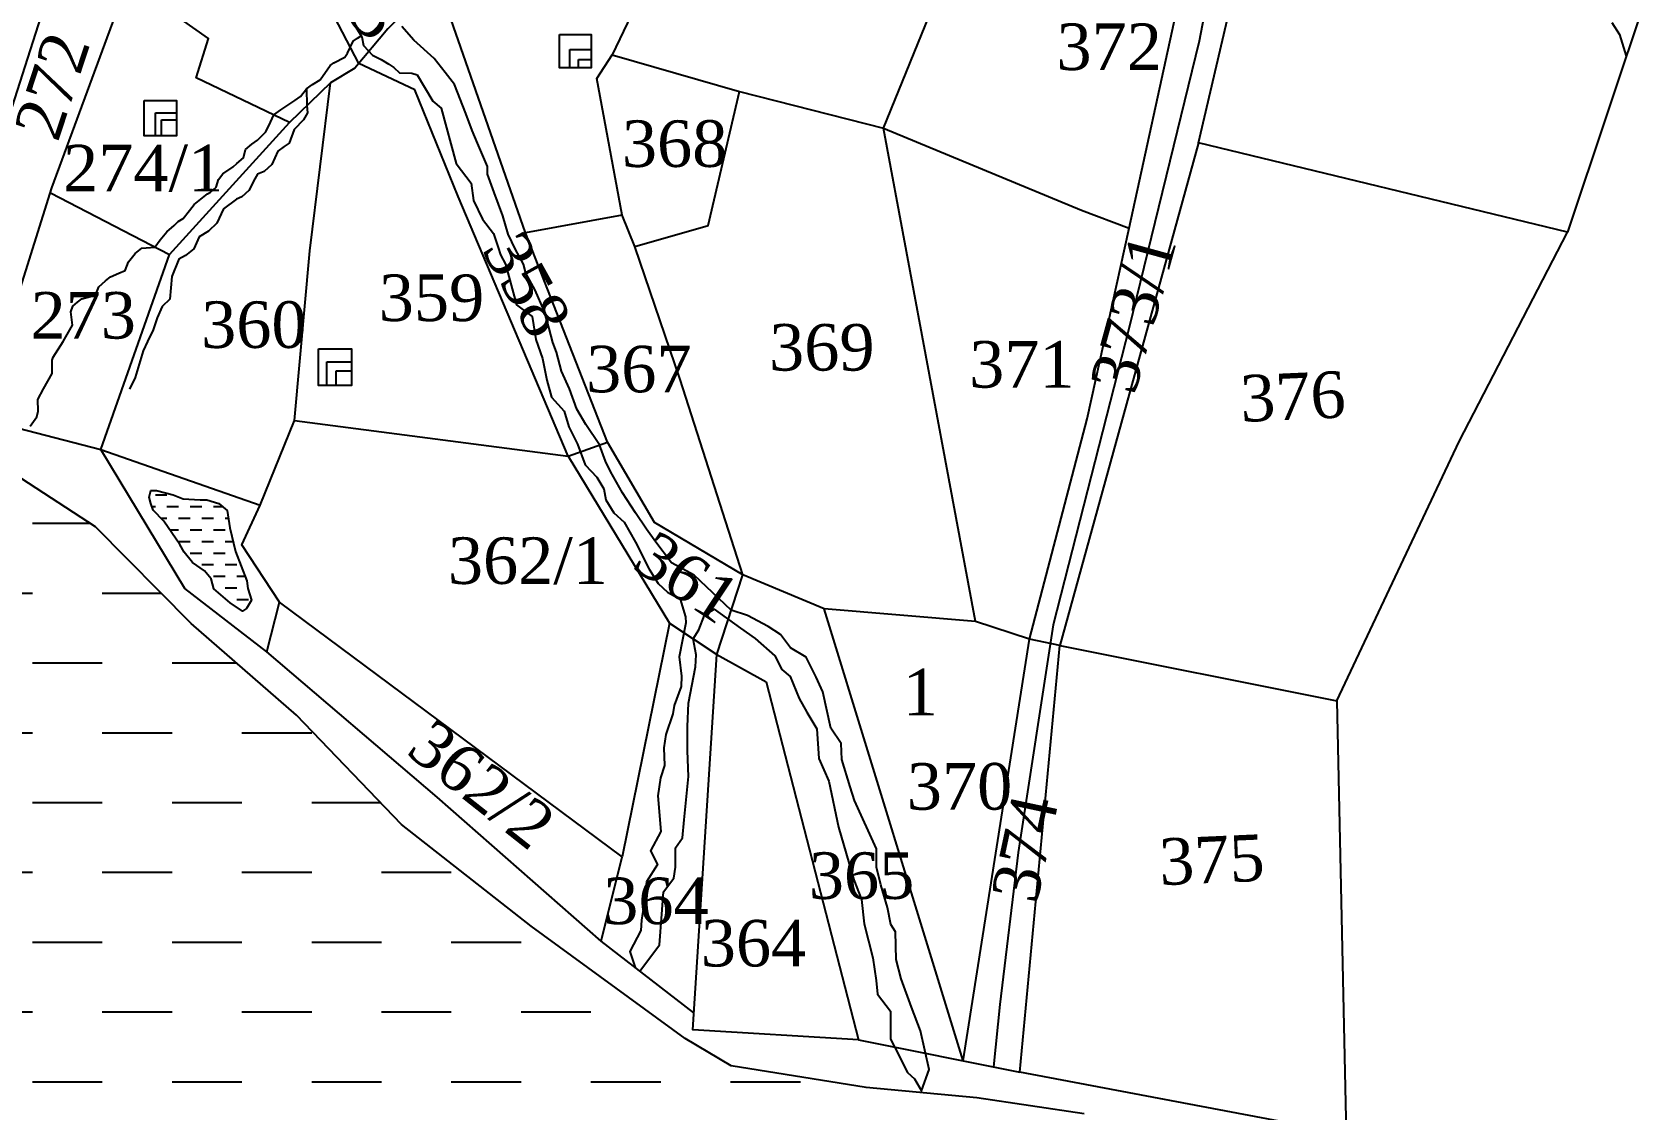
# Model space of a CAD drawing. Header units: inches. Extents: x 38 to 715, y -32 to 1237.
# Drawn here: x 247.5 to 334.3, y 602.3 to 660.1 of the extents above; entities that cross this region are included whole.
import ezdxf

# ---------------------------------------------------------------- set-up
doc = ezdxf.new("R2010")
doc.units = ezdxf.units.IN
doc.header["$MEASUREMENT"] = 0
doc.linetypes.add('ACAD_ISO02W100', pattern=[15, 12, -3])
for name, color, linetype in [('CARTTRACK', 30, 'ACAD_ISO02W100'), ('NALA', 4, 'Continuous'), ('SQUAREWELL', 5, 'Continuous'), ('SURVEY_BND', 7, 'Continuous'), ('SURVEY_NO', 7, 'Continuous'), ('WATER_BODY', 4, 'Continuous')]:
    doc.layers.add(name, color=color, linetype=linetype)
doc.styles.get("Standard").update_dxf_attribs({"font": 'TIMES.TTF', "height": 0.12})

msp = doc.modelspace()

# ---------------------------------------------------------------- hatches: boundary and pattern name
at = {"layer": 'WATER_BODY', "linetype": 'ByBlock'}
h = msp.add_hatch(dxfattribs=at)
h.set_pattern_fill('DASH', color=256, scale=30, angle=180, style=0)
h.paths.add_polyline_path([(220.952, 575.752), (223.025, 578.349), (226.155, 580.282), (229.187, 582.29), (232.151, 584.681), (234.137, 585.538), (236.6, 585.522), (240.689, 584.665), (243.323, 584.564), (246.554, 584.514), (249.4, 583.501), (251.638, 581.938), (255.092, 580.993), (258.205, 580.488), (260.952, 578.97), (264.856, 577.44), (266.779, 576.242), (269.152, 573.259), (270.63, 569.068), (271.965, 564.734), (272.634, 562.727), (272.938, 559.149), (272.938, 557.232), (273.26, 554.857), (273.425, 553.13), (274.114, 552.294), (276.377, 551.606), (278.038, 551.82), (282.06, 552.526), (285.476, 552.724), (289.281, 553.133), (291.987, 554.469), (293.21, 555.315), (293.962, 559.043), (295.281, 566.357), (297.351, 573.921), (301.712, 580.454), (305.541, 588.21), (307.237, 591.606), (308.241, 595.928), (307.174, 600.384), (304.004, 602.053), (298.233, 602.899), (292.295, 603.463), (285.027, 604.624), (282.563, 606.09), (274.301, 612.135), (267.333, 617.581), (261.694, 623.468), (256.028, 628.387), (250.887, 633.583), (246.523, 636.425), (240.855, 637.951), (234.033, 639.275), (229.771, 639.696), (225.297, 639.668), (221.616, 639.989), (215.827, 641.592), (211.079, 643.516), (207.066, 644.513), (203.39, 645.292), (201.031, 645.511), (195.623, 645.468), (192.752, 646.708), (189.615, 649.599), (186.954, 651.335), (183.087, 651.554), (178.871, 650.242), (174.514, 648.634), (165.893, 644.929), (160.128, 642.378), (154.479, 640.037), (150.368, 638.093), (146.347, 636.944), (140.801, 635.194), (133.201, 632.83), (128.482, 631.348), (122.486, 629.833), (116.454, 627.695), (113.925, 626.553), (111.049, 625.233), (107.595, 623.216), (105.156, 621.6), (101.775, 619.559), (98.656, 618.045), (94.789, 616.004), (93.231, 614.83), (91.772, 612.813), (91.14, 610.384), (91.26, 608.647), (92.112, 606.485), (93.328, 604.322), (94.302, 602.006), (95.786, 598.945), (96.468, 596.991), (97.198, 593.541), (97.32, 590.737), (97.101, 588.891), (95.713, 585.576), (93.986, 583.826), (92.406, 582.41), (90.292, 581.146), (88.715, 579.959), (86.816, 578.635), (85.13, 577.45), (83.11, 575.513), (81.64, 574.245), (79.752, 572.441), (78.51, 571.487), (76.86, 570.337), (75.223, 569.404), (74.158, 568.902), (72.271, 567.793), (70.753, 566.704), (69.643, 565.881), (68.901, 564.697), (68.879, 563.278), (69.64, 561.805), (71.038, 560.256), (72.687, 558.473), (74.419, 556.734), (76.412, 555.024), (78.775, 553.449), (80.649, 551.769), (83.8, 549.186), (87.19, 546.758), (90.373, 544.371), (93.371, 541.901), (96.31, 539.415), (99.35, 536.894), (100.916, 535.596), (102.892, 533.863), (104.459, 532.195), (105.957, 531.083), (108.452, 528.958), (110.395, 527.265), (113.335, 524.894), (115.495, 523.119), (117.606, 521.234), (119.574, 519.918), (121.24, 518.447), (122.848, 516.947), (124.289, 515.306), (125.88, 513.497), (127.63, 512.006), (128.92, 510.699), (130.863, 509.108), (132.664, 507.7), (134.214, 506.611), (135.276, 505.75), (136.583, 504.768), (137.898, 503.077), (139.339, 500.967), (140.871, 498.439), (141.165, 497.95), (142.362, 496.521), (143.769, 494.913), (145.929, 492.886), (148.006, 490.666), (150.384, 488.163), (152.218, 486.172), (154.186, 484.112), (156.02, 482.025), (158.205, 479.414), (159.356, 478.919), (160, 479.495), (160.977, 481.448), (162.722, 484.358), (164.208, 486.471), (166.673, 489.743), (169.367, 493.321), (171.74, 495.871), (173.105, 497.021), (174.859, 498.68), (176.816, 501.404), (177.767, 503.691), (178.518, 506.108), (178.397, 507.739), (177.821, 508.975), (176.106, 510.275), (173.561, 511.307), (171.432, 511.896), (170.278, 512.247), (168.671, 513.437), (167.814, 514.922), (167.439, 515.647), (167.211, 517.091), (167.359, 518.575), (167.787, 521.618), (168.109, 524.204), (169.194, 526.376), (171.215, 528.221), (173.815, 530.693), (175.97, 531.496), (178.487, 530.685), (182.795, 528.869), (185.81, 526.949), (187.964, 525.218), (189.731, 524.092), (191.38, 524.092), (192.848, 525.12), (194.262, 527.406), (195.894, 529.154), (197.949, 530.537), (201.314, 532.318), (205.678, 532.458), (207.193, 532.962), (208.842, 534.441), (210.359, 536.718), (210.898, 539.263), (211.1, 541.448), (211.336, 544.21), (211.841, 547.629), (212.363, 550.638), (213.611, 555.509), (215.143, 560.862), (217.282, 567.246), (218.915, 571.978)])
h = msp.add_hatch(dxfattribs=at)
h.set_pattern_fill('DASH', color=256, scale=5, angle=180, style=0)
h.set_pattern_definition([(180, (-127.76955, 654.0281), (-0.625, -0.625), [0.625, -0.625])])
h.paths.add_polyline_path([(258.115, 633.528), (257.96, 634.457), (257.522, 634.822), (256.875, 635.022), (256.519, 635.022), (255.607, 635.077), (255.069, 635.304), (254.17, 635.531), (253.857, 635.527), (253.775, 635.171), (253.866, 634.825), (253.985, 634.479), (254.568, 633.878), (255.427, 632.63), (255.655, 632.211), (256.102, 631.655), (256.749, 631.209), (257.105, 630.79), (257.251, 630.244), (258.126, 629.497), (258.782, 629.05), (259.001, 629.196), (259.275, 629.633), (259.065, 630.262), (259.02, 630.681), (258.406, 632.253)])

# ---------------------------------------------------------------- linework, layer by layer
at = {"layer": 'CARTTRACK', "linetype": 'ByBlock'}
msp.add_lwpolyline([(322.719, 765.568), (322.351, 759.794), (321.997, 754.693), (321.823, 751.522), (320.603, 750.554), (318.551, 750.117), (316.988, 743.88), (314.946, 734.74), (314.715, 732.226), (317.512, 725.225), (320.831, 717.955), (319.545, 713.134), (317.396, 706.113), (314.599, 698.686), (314.158, 696.344), (313.783, 688.232), (313.341, 682.217), (312.79, 673.309), (310.179, 659.666), (306.422, 644.282), (302.328, 628.319), (300.447, 616.094), (299.458, 607.924), (299.12, 604.579)], dxfattribs=at)
at = {"layer": 'NALA', "linetype": 'ByBlock'}
for points in [[(264.838, 660.473), (265.195, 659.891), (265.29, 659.427), (265.766, 658.917), (266.242, 658.679), (266.646, 658.429), (266.92, 658.251), (267.22, 657.961), (267.886, 657.937), (268.171, 657.854), (269.004, 656.44), (269.456, 656.06), (270.263, 653.084), (271.074, 652.033), (271.195, 651.102), (271.676, 650.111), (272.277, 649.33), (272.518, 648.579), (272.638, 648.189), (272.908, 647.678), (273.512, 645.502), (274.354, 644.871), (274.535, 643.64), (274.895, 642.619), (275.136, 641.448), (275.376, 640.547), (276.068, 639.796), (276.308, 638.955), (276.789, 638.024), (277.202, 636.903), (277.813, 636.25), (278.192, 635.619), (278.298, 635.03), (278.74, 634.335), (279.288, 633.83), (279.901, 632.749), (280.638, 631.297), (281.123, 630.54), (281.607, 630.077), (282.305, 629.689), (282.579, 628.742), (282.6, 628.427), (282.24, 626.594), (282.373, 625.563), (282.346, 625.008), (281.976, 623.976), (281.896, 623.526), (281.525, 622.416), (281.419, 621.702), (281.446, 620.75), (281.234, 620.088), (281.102, 619.136), (281.261, 617.214), (280.705, 616.183), (281.075, 615.442), (280.493, 614.517), (280.387, 613.512), (280.228, 612.454), (280.175, 611.899), (279.592, 610.761), (279.874, 609.914)], [(280.126, 609.719), (281.191, 611.125), (281.309, 612.772), (281.396, 613.972), (281.953, 614.704), (282.041, 615.289), (282.041, 616.343), (282.422, 616.87), (282.51, 617.836), (282.745, 620.161), (282.686, 621.537), (282.686, 622.854), (282.745, 624.113), (283.126, 626.057), (283.155, 626.701), (282.995, 627.566), (283.302, 628.048), (283.595, 628.838), (284.122, 629.16), (285.529, 628.136), (286.32, 627.579), (287.375, 626.643), (287.756, 625.911), (288.196, 625.53), (288.694, 624.359), (289.105, 623.627), (289.632, 622.72), (289.749, 621.139), (290.277, 619.909), (290.805, 617.45), (291.628, 614.621), (292.039, 613.567), (292.185, 612.25), (292.654, 610.435), (292.83, 609.205), (292.889, 608.473), (293.594, 607.556), (293.594, 606.063), (293.808, 605.64), (294.502, 604.277), (294.883, 603.926), (295.264, 603.282), (295.674, 604.434), (295.214, 606.502), (294.721, 607.782), (294.163, 609.291), (293.9, 610.342), (293.867, 611.818), (293.604, 612.212), (293.44, 613.131), (293.078, 614.346), (292.848, 615.297), (292.848, 616.282), (291.665, 618.886), (291.435, 619.608), (290.975, 621.085), (290.942, 621.938), (290.384, 622.759), (289.956, 624.709), (289.594, 625.497), (289.068, 626.58), (288.214, 627.072), (287.688, 627.794), (287.031, 628.221), (285.914, 628.812), (285.035, 629.099), (283.053, 630.986), (281.837, 631.643), (280.983, 632.759), (280.49, 633.448), (279.898, 634.334), (279.206, 635.395), (278.549, 636.544), (278.286, 637.102), (277.968, 637.982), (277.235, 639.071), (276.742, 639.891), (276.346, 640.984), (276.346, 640.984), (275.919, 641.936), (275.656, 642.953), (275.459, 643.478), (275.262, 644.233), (274.999, 645.185), (274.504, 646.282), (274.011, 647.201), (273.88, 647.693), (273.453, 648.481), (273.059, 649.302), (272.763, 650.286), (272.303, 651.533), (271.941, 652.518), (271.94, 652.931), (271.414, 654.179), (271.118, 654.868), (270.79, 655.787), (270.166, 657.329), (269.673, 657.986), (269.081, 658.741), (267.997, 659.725), (267.34, 660.447)], [(332.335, 660.663), (332.749, 660.028), (333.108, 658.865)], [(247.383, 638.981), (247.747, 639.481), (247.807, 639.798), (247.792, 640.418), (248.095, 640.993), (248.565, 641.812), (248.565, 642.538), (248.625, 642.689), (249.156, 643.524), (249.655, 644.416), (249.566, 645.119), (249.672, 645.422), (249.93, 645.649), (250.157, 645.815), (250.899, 646.027), (251.065, 646.465), (251.429, 646.798), (251.701, 647.01), (252.14, 647.206), (252.488, 647.342), (252.67, 647.811), (253.018, 648.25), (253.382, 648.552), (254.072, 648.607), (254.368, 648.997), (254.716, 649.421), (255.11, 649.769), (255.337, 649.98), (255.594, 650.132), (255.943, 650.57), (256.185, 650.888), (256.912, 651.462), (257.063, 651.553), (257.366, 651.825), (257.505, 652.241), (257.732, 652.544), (258.292, 652.922), (258.489, 653.088), (258.837, 653.391), (258.943, 653.844), (259.292, 654.132), (259.594, 654.343), (260.049, 654.797), (260.291, 655.311), (260.475, 655.698), (260.854, 655.97), (261.172, 656.197), (261.596, 656.484), (261.898, 656.696), (262.232, 657.104), (262.55, 657.331), (262.958, 657.588), (263.503, 658.359), (263.685, 658.495), (264.275, 658.813), (264.427, 659.025), (264.73, 659.66), (264.972, 659.826), (265.163, 659.943)], [(262.232, 657.104), (262.245, 656.201), (262.27, 655.813), (262.071, 655.436), (261.569, 654.923), (261.286, 654.191), (261.034, 654.003), (260.678, 653.752), (260.362, 653.031), (259.943, 652.665), (259.587, 652.519), (259.441, 652.268), (259.126, 651.64), (258.76, 651.295), (258.467, 651.169), (257.775, 650.656), (257.409, 649.882), (256.958, 649.453), (256.456, 649.15), (256.172, 648.507), (255.721, 648.151), (255.365, 647.963), (254.988, 647.032), (254.882, 645.799), (254.463, 645.412), (254.211, 644.805), (253.991, 644.167), (253.688, 643.529), (253.457, 643.027), (253.016, 641.607), (252.723, 640.979)]]:
    msp.add_lwpolyline(points, dxfattribs=at)
at = {"layer": 'SQUAREWELL', "linetype": 'ByBlock'}
for points in [[(275.806, 660.016), (277.518, 660.016), (277.518, 658.227), (275.806, 658.227)], [(276.371, 659.219), (277.518, 659.219), (277.518, 658.227), (276.371, 658.227)], [(276.836, 658.682), (277.518, 658.682), (277.518, 658.227), (276.836, 658.227)], [(253.499, 656.485), (255.236, 656.485), (255.236, 654.577), (253.499, 654.577)], [(254.117, 655.823), (255.236, 655.823), (255.236, 654.577), (254.117, 654.577)], [(254.428, 655.434), (255.236, 655.434), (255.236, 654.577), (254.428, 654.577)], [(262.867, 643.146), (264.635, 643.146), (264.635, 641.175), (262.867, 641.175)], [(263.317, 642.439), (264.635, 642.439), (264.635, 641.175), (263.317, 641.175)], [(263.814, 641.964), (264.635, 641.964), (264.635, 641.175), (263.814, 641.175)]]:
    msp.add_lwpolyline(points, close=True, dxfattribs=at)
at = {"layer": 'SURVEY_BND', "linetype": 'ByBlock'}
for points in [[(270.358, 668.751), (269.231, 664.611), (268.903, 662.96), (267.947, 661.673), (266.593, 660.334), (264.823, 658.207), (263.516, 657.429), (261.312, 655.299), (256.291, 657.689), (256.953, 659.801), (252.626, 662.86), (252.88, 669.733), (249.768, 672.045), (249.557, 675.523), (249.7, 681.958), (250.111, 685.611), (249.177, 687.075)], [(279.173, 650.32), (273.984, 649.364), (269.588, 662.012), (271.347, 668.764), (278.483, 669.375), (281.836, 674.629), (282.141, 676.084), (284.779, 682.275), (289.669, 686.253), (292.419, 686.531)], [(283.161, 675.792), (278.577, 668.161), (281.924, 667.236), (281.912, 665.785), (278.65, 658.929), (285.475, 656.959), (293.21, 654.99), (296.081, 662.039)], [(293.21, 654.99), (303.856, 650.593), (306.418, 649.621), (308.943, 661.18), (309.56, 663.056), (311.447, 672.506)], [(265.033, 658.459), (263.509, 661.383), (261.09, 663.955), (260.225, 664.842), (257.14, 666.97), (254.388, 668.781), (252.88, 669.733)], [(245.276, 652.597), (249.797, 666.713)], [(334.266, 662.339), (329.957, 649.409), (310.131, 654.207), (312.713, 665.247)], [(241.61, 642.624), (245.265, 641.385), (248.548, 651.784), (252.626, 662.86)], [(279.853, 648.638), (279.173, 650.32), (277.816, 657.657), (278.65, 658.929)], [(261.579, 639.284), (276.278, 637.373), (270.372, 651.319), (268.043, 657.053), (265.033, 658.459)], [(251.179, 637.735), (259.73, 634.745), (261.579, 639.284), (262.404, 648.404), (263.516, 657.429)], [(298.164, 628.491), (290.032, 629.173), (285.656, 631), (282.29, 641.487), (279.853, 648.638), (283.805, 649.754), (285.475, 656.959)], [(248.466, 651.525), (254.86, 648.197), (261.312, 655.299)], [(301.06, 627.549), (298.164, 628.491), (293.21, 654.99)], [(310.131, 654.207), (302.682, 627.195), (317.56, 624.235), (324.139, 638.155), (329.957, 649.409)], [(276.278, 637.373), (278.39, 638.134), (273.984, 649.364)], [(317.56, 624.235), (318.076, 600.967), (300.544, 604.294), (302.682, 627.195), (301.06, 627.549), (304.161, 639.372), (306.418, 649.621)], [(228.008, 643.35), (242.792, 639.895), (251.179, 637.735), (254.86, 648.197)], [(281.729, 628.404), (284.261, 626.728), (285.656, 631), (280.924, 633.802), (278.39, 638.134)], [(260.086, 626.865), (255.684, 630.261), (251.179, 637.735)], [(276.278, 637.373), (281.729, 628.404), (279.182, 615.849), (260.782, 629.53), (258.748, 632.602), (259.73, 634.745)], [(278.046, 611.329), (269.247, 619.049), (260.086, 626.865), (260.782, 629.53)], [(297.499, 604.902), (290.032, 629.173)], [(297.499, 604.902), (301.06, 627.549)], [(291.873, 606.026), (282.97, 606.56), (284.261, 626.728)], [(284.261, 626.728), (286.919, 625.26), (291.873, 606.026), (300.544, 604.294)], [(283.029, 607.472), (278.046, 611.329), (279.182, 615.849)]]:
    msp.add_lwpolyline(points, dxfattribs=at)
at = {"layer": 'WATER_BODY', "linetype": 'ByBlock'}
msp.add_lwpolyline([(304.004, 602.053), (298.233, 602.899), (292.295, 603.463), (285.027, 604.624), (282.563, 606.09), (274.301, 612.135), (267.333, 617.581), (261.694, 623.468), (256.028, 628.387), (250.887, 633.583), (246.523, 636.425)], dxfattribs=at)
msp.add_lwpolyline([(254.17, 635.531), (255.069, 635.304), (255.607, 635.077), (256.519, 635.022), (256.875, 635.022), (257.522, 634.822), (257.96, 634.457), (258.115, 633.528), (258.406, 632.253), (259.02, 630.681), (259.065, 630.262), (259.275, 629.633), (259.001, 629.196), (258.782, 629.05), (258.126, 629.497), (257.251, 630.244), (257.105, 630.79), (256.749, 631.209), (256.102, 631.655), (255.655, 632.211), (255.427, 632.63), (254.568, 633.878), (253.985, 634.479), (253.866, 634.825), (253.775, 635.171), (253.857, 635.527), (254.17, 635.531)], close=True, dxfattribs=at)

# ---------------------------------------------------------------- texts
at = {"layer": 'SURVEY_NO', "linetype": 'ByBlock'}
for s, rotation, p in [('275', 316.42177, (261.67, 663.417)), ('272', 71.79133, (248.86, 654.182)), ('358', 299.04457, (271.602, 648.467)), ('373/1', 74.63293, (306.699, 640.599)), ('376', 2.50393, (312.429, 639.213)), ('361', 326.40578, (279.626, 631.4)), ('362/2', 321.69883, (267.499, 621.434)), ('374', 77.94394, (301.441, 613.27)), ('375', 2.50393, (308.075, 614.329))]:
    msp.add_text(s, height=2.5, rotation=rotation, dxfattribs=at).set_placement(p)
for s, p in [('372', (302.509, 658.116)), ('368', (279.167, 652.911)), ('274/1', (249.15, 651.598)), ('359', (266.107, 644.632)), ('273', (247.402, 643.691)), ('360', (256.566, 643.189)), ('369', (287.073, 641.972)), ('367', (277.245, 640.805)), ('371', (297.819, 641.057)), ('362/1', (269.82, 630.514)), ('1', (294.255, 623.452)), ('370', (294.47, 618.386)), ('365', (289.209, 613.596)), ('364', (278.162, 612.239)), ('364', (283.405, 609.966))]:
    msp.add_text(s, height=2.5, dxfattribs=at).set_placement(p)

doc.saveas('drawing.dxf')
